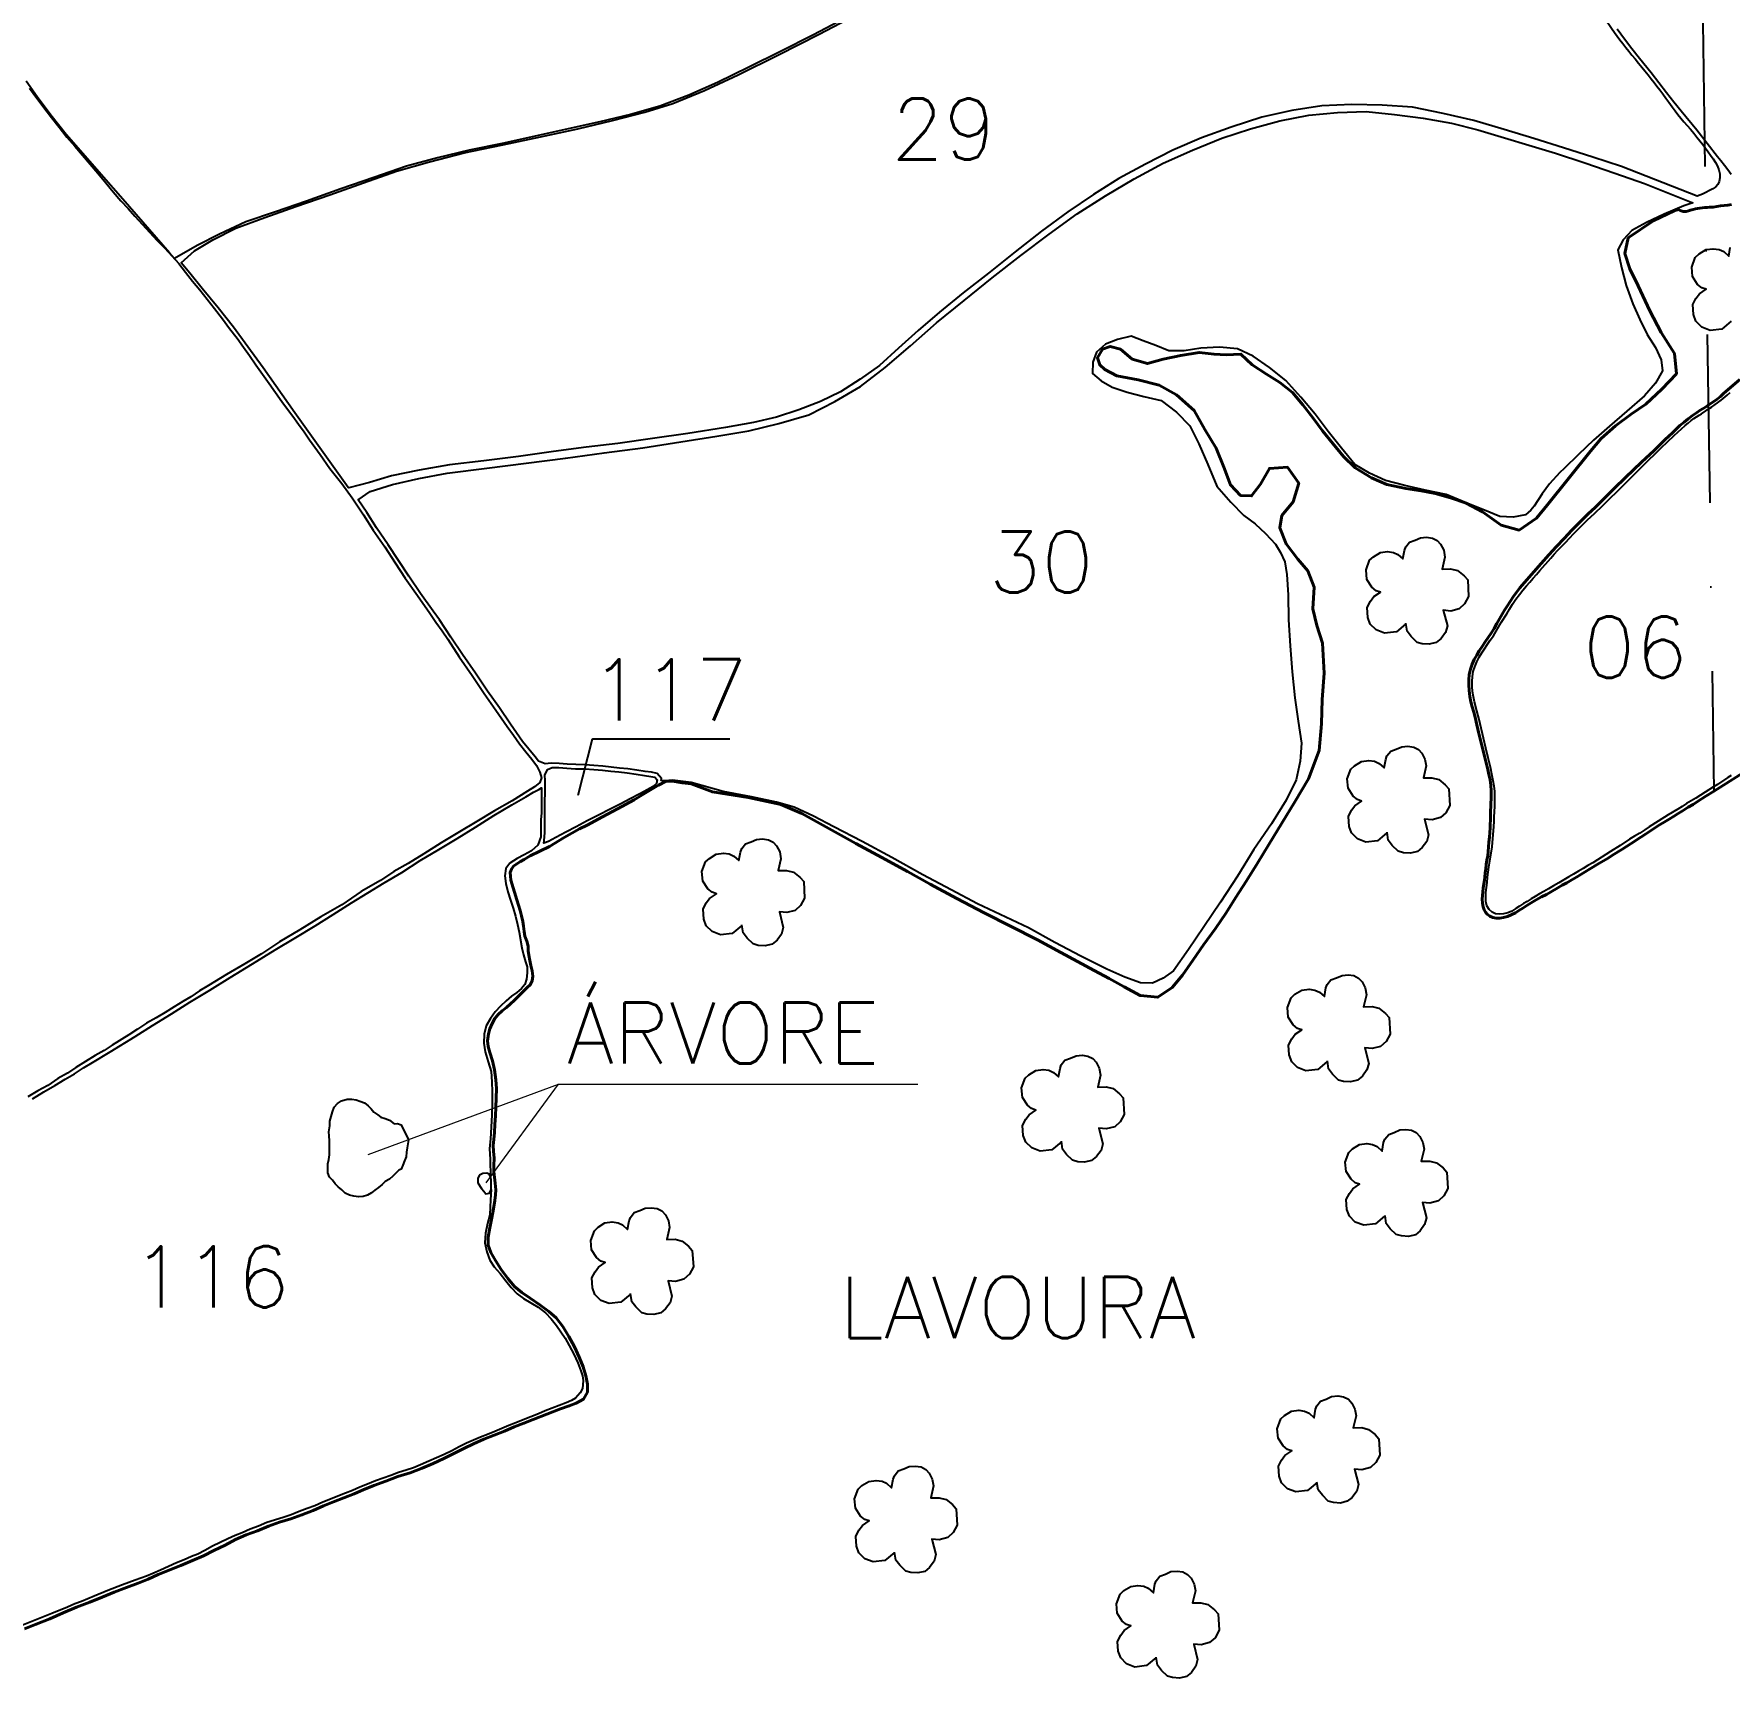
# Model space of a CAD drawing. Extents: x 743869 to 754264, y 7795787 to 7803137.
# Drawn here: x 749281 to 750541, y 7799717 to 7800939 of the extents above; entities that cross this region are included whole.
import ezdxf
from ezdxf.enums import TextEntityAlignment as Align

# ---------------------------------------------------------------- set-up
doc = ezdxf.new("R2010")
doc.units = 0
for name, pattern in [('CONTINUO', [0]), ('DASHDOT', [1, 0.5, -0.25, 0, -0.25]), ('LIN0', [0])]:
    doc.linetypes.add(name, pattern=pattern)
doc.layers.add('0114000593', color=1, linetype='Continuous', lineweight=40)
doc.layers.add('TEXTO_DIVERSOS', color=7, linetype='Continuous', lineweight=5)
for name, color, linetype in [('0114000593006', 5, 'Continuous'), ('0114000593008', 5, 'Continuous'), ('0114000593028', 5, 'Continuous'), ('0114000593029', 5, 'LIN0'), ('0114000593030', 5, 'Continuous'), ('0114000593115', 5, 'Continuous'), ('0114000593116', 5, 'Continuous'), ('0114000593117', 5, 'Continuous'), ('MATO', 3, 'Continuous'), ('REDE - DE - LUZ', 6, 'DASHDOT'), ('RESERVA', 3, 'Continuous'), ('TEXTO_NUN_TAL', 7, 'Continuous')]:
    doc.layers.add(name, color=color, linetype=linetype)
doc.styles.add('Simplex', font='simplex.shx')

msp = doc.modelspace()

# ---------------------------------------------------------------- linework, layer by layer
at = {"layer": '0114000593', "linetype": 'ByBlock'}
for points in [[(749273.6, 7799753.7), (749282.3, 7799757.1), (749292.3, 7799761.2), (749302.4, 7799765.5), (749312.3, 7799769.8), (749322, 7799773.6), (749331.2, 7799777.2), (749340.3, 7799780.9), (749349.4, 7799784.3), (749358, 7799787.5), (749365.4, 7799790.7), (749373, 7799794), (749389.8, 7799800.8), (749398.3, 7799804.4), (749406.5, 7799808), (749414.4, 7799811.8), (749422.6, 7799815.8), (749430.4, 7799820.1), (749438.3, 7799823.5), (749446.7, 7799826.5), (749454.9, 7799829.9), (749463.2, 7799832.9), (749471.4, 7799835.5), (749479.8, 7799838.4), (749488.1, 7799841.6), (749495.8, 7799845), (749503.3, 7799848.1), (749510.9, 7799851), (749518.5, 7799854.1), (749525.2, 7799857.1), (749533.1, 7799860.2), (749542.1, 7799863.5), (749551.1, 7799866.8), (749560.1, 7799869.6), (749569.2, 7799873), (749577.3, 7799876.6), (749585.2, 7799880.2), (749600.1, 7799887.7), (749607.4, 7799891.3), (749615, 7799894.7), (749630.4, 7799900.7), (749637.6, 7799903.7), (749644.7, 7799906.5), (749651.7, 7799909.3), (749672, 7799917.1), (749678.4, 7799919.4), (749683.6, 7799921.3), (749689, 7799924.3), (749691.9, 7799929.6), (749692.1, 7799935.6), (749690.7, 7799941.7), (749688.7, 7799948.5), (749685.8, 7799955.7), (749682.3, 7799963.2), (749678.1, 7799970.9), (749673.7, 7799978.4), (749668.8, 7799984.8), (749663.3, 7799989.6), (749656.7, 7799994.6), (749649.5, 7799999.5), (749643.2, 7800003.6), (749637.8, 7800008.1), (749632.7, 7800014), (749627.8, 7800020.7), (749623.7, 7800027.5), (749620.1, 7800033.5), (749618.3, 7800038.8), (749618.3, 7800044.7), (749619.4, 7800051.7), (749620.8, 7800059.1), (749622.1, 7800065.9), (749623.2, 7800072), (749623.6, 7800076.3), (749623.9, 7800080), (749623.3, 7800085), (749622.5, 7800093.7), (749622.3, 7800098), (749622.6, 7800103.5), (749622.2, 7800108.6), (749622, 7800112.9), (749622.3, 7800117.4), (749622.8, 7800122.7), (749623.2, 7800128.6), (749623.6, 7800134.9), (749624, 7800141.5), (749624.2, 7800148.2), (749624.3, 7800155.4), (749623.9, 7800161.7), (749622.8, 7800169.2), (749621.3, 7800175.9), (749619.5, 7800182), (749618.1, 7800186.5), (749617.6, 7800190.8), (749618.4, 7800195.8), (749619.5, 7800199.6), (749621.1, 7800203.6), (749623.1, 7800207.3), (749625.6, 7800210.4), (749628.7, 7800213.1), (749631.9, 7800215.5), (749634.8, 7800218.1), (749637.6, 7800220.8), (749642, 7800225.1), (749647.2, 7800230.4), (749649.3, 7800232.4), (749651, 7800235.3), (749651.5, 7800238.9), (749650.9, 7800242.8), (749649.9, 7800246.7), (749649.1, 7800250.5), (749648.4, 7800254.5), (749648, 7800257.5), (749647.8, 7800261.1), (749646.8, 7800264.8), (749645.5, 7800268.4), (749644.9, 7800271.9), (749644.5, 7800275.9), (749643.9, 7800279.5), (749643, 7800283.6), (749641.9, 7800287.7), (749639.4, 7800295.5), (749635.1, 7800310.1), (749634.7, 7800313.1), (749634.5, 7800315.8), (749635.4, 7800318.4), (749637, 7800320.5), (749639.4, 7800322.4), (749642.1, 7800323.9), (749644.9, 7800325.5), (749649.5, 7800328.1), (749663.8, 7800335.2), (749674.6, 7800341.9), (749680.3, 7800345), (749686.1, 7800348.2), (749691.8, 7800351.1), (749703.2, 7800357.2), (749714.2, 7800363.1), (749726.7, 7800369.9), (749732.4, 7800373.3), (749738.5, 7800377), (749744.7, 7800380.7), (749750, 7800383.4), (749755.1, 7800383.7), (749762.4, 7800382.4), (749769.1, 7800381.7), (749784.8, 7800375.7), (749811.5, 7800371.6), (749835.7, 7800366.3), (749851.4, 7800359.6), (749871.4, 7800348.6), (749891.5, 7800337.4), (749910.8, 7800327), (749929.8, 7800316.6), (749946.8, 7800307.2), (749966.6, 7800296.5), (749986.9, 7800285.8), (750026.5, 7800265.9), (750043.7, 7800256.4), (750056.2, 7800249.8), (750068.6, 7800242.9), (750079.8, 7800237), (750091, 7800230.9), (750102.9, 7800224.4), (750115.9, 7800223.1), (750126.6, 7800230.3), (750134.2, 7800239.6), (750142.1, 7800251), (750149.8, 7800262.1), (750158.7, 7800274.2), (750166.7, 7800285.8), (750173.7, 7800297), (750181.7, 7800309.7), (750190.1, 7800322.8), (750198.5, 7800336.6), (750217.7, 7800368.3), (750227.8, 7800385.4), (750235.7, 7800406.4), (750237.5, 7800426.4), (750238.1, 7800444.5), (750239.5, 7800464), (750238.2, 7800486.2), (750234, 7800499.3), (750231.1, 7800511.7), (750232, 7800528), (750227.5, 7800540), (750219.9, 7800548.7), (750211.2, 7800560.1), (750206.5, 7800571.9), (750208.1, 7800581.1), (750216.4, 7800591.4), (750220.7, 7800605.3), (750212.2, 7800617.1), (750198.9, 7800616.2), (750192.3, 7800604.4), (750185.6, 7800595.8), (750177.4, 7800596.1), (750169.8, 7800603.9), (750164.9, 7800617), (750159.3, 7800631.3), (750150.9, 7800645.1), (750142.9, 7800659.3), (750129.7, 7800670.8), (750116.8, 7800678), (750101.4, 7800682.1), (750085.5, 7800684.9), (750076.4, 7800689.8), (750072.7, 7800693.1), (750071, 7800698.3), (750074.7, 7800704.9), (750080.5, 7800706.9), (750088.1, 7800704.8), (750096.9, 7800697.4), (750108.2, 7800694.1), (750119.9, 7800697.3), (750133, 7800700.2), (750146.7, 7800702.4), (750157.7, 7800701), (750166.7, 7800700.6), (750177.7, 7800701.2), (750185.9, 7800693.1), (750196.7, 7800686.2), (750206.6, 7800680), (750215.9, 7800672.5), (750223.7, 7800663.4), (750231.3, 7800653.5), (750238.3, 7800644.2), (750245.9, 7800634.7), (750253.9, 7800625), (750262.6, 7800616.5), (750274.7, 7800609.2), (750286.1, 7800604.3), (750300.2, 7800601.3), (750311.7, 7800599.6), (750322, 7800597.6), (750333.4, 7800594.4), (750345.1, 7800590.4), (750357.2, 7800583.9), (750371, 7800574.1), (750384.4, 7800570.4), (750397.4, 7800579.2), (750405.3, 7800588.9), (750437.5, 7800629.1), (750445.5, 7800638.5), (750456, 7800647.9), (750467.6, 7800656.4), (750478.7, 7800664), (750490.6, 7800675.1), (750501.4, 7800686.5), (750499.8, 7800701.5), (750490, 7800717.3), (750481.5, 7800733.4), (750473, 7800751.9), (750466.8, 7800764.6), (750463.1, 7800775.9), (750465.6, 7800787.5), (750484.5, 7800800.4), (750499.7, 7800807.6), (750503, 7800808.7), (750504.1, 7800807.9), (750506.4, 7800807.2), (750508.5, 7800807.2), (750510.3, 7800807.7), (750511.8, 7800808.2), (750513.8, 7800808.7), (750515.6, 7800809.1), (750517, 7800809.4), (750518.8, 7800809.7), (750522.4, 7800810), (750524.1, 7800810.1), (750526, 7800810.3), (750528.6, 7800810.4), (750531.4, 7800810.8), (750534.2, 7800811.3), (750539.6, 7800811.9), (750542.2, 7800812.3)], [(750548.5, 7800682.2), (750536.4, 7800671.9), (750534, 7800669.7), (750531.6, 7800667.7), (750529.2, 7800665.9), (750524.9, 7800663.2), (750523, 7800661.8), (750521.3, 7800660.7), (750519.1, 7800659.4), (750516.2, 7800657.5), (750513.2, 7800655.4), (750510, 7800653.1), (750507, 7800650.6), (750504, 7800648), (750498.5, 7800642.6), (750495.7, 7800640.1), (750493.1, 7800637.7), (750490.3, 7800635), (750484.5, 7800629.3), (750481.6, 7800626.6), (750478.5, 7800623.9), (750475.4, 7800620.8), (750469.4, 7800615.2), (750463.5, 7800609.5), (750460.7, 7800606.8), (750457.9, 7800604), (750452.3, 7800598.5), (750446.9, 7800593), (750441.1, 7800587.5), (750435.6, 7800582.1), (750429.7, 7800576.5), (750423.6, 7800570.3), (750417.9, 7800564.2), (750412.2, 7800558.1), (750406.6, 7800551.9), (750400.8, 7800545.4), (750395.4, 7800539.4), (750390.1, 7800533.4), (750384.9, 7800527.4), (750380.1, 7800520.7), (750375.5, 7800513.9), (750373.6, 7800510.8), (750371.8, 7800507.9), (750367.9, 7800500.9), (750365.8, 7800497.3), (750363.7, 7800493.8), (750361.4, 7800490.5), (750359.1, 7800487.2), (750356.9, 7800483.9), (750354.8, 7800480.6), (750352.9, 7800477.4), (750351.1, 7800474.1), (750349.5, 7800470.6), (750348.2, 7800466.9), (750347.4, 7800463), (750347, 7800459.1), (750347, 7800455.2), (750347.3, 7800451), (750347.8, 7800446.7), (750348.5, 7800442.8), (750349.6, 7800438.9), (750350.7, 7800435.1), (750351.7, 7800431.4), (750352.6, 7800427.7), (750354.3, 7800420.2), (750355.2, 7800416.3), (750356.3, 7800412.3), (750357.3, 7800408.2), (750360.1, 7800396.3), (750361.1, 7800392.5), (750362, 7800388.7), (750362.8, 7800384.8), (750363.4, 7800380.6), (750363.7, 7800376.7), (750363.7, 7800372.7), (750363.3, 7800365.2), (750363.2, 7800361.3), (750363.1, 7800357.4), (750362.9, 7800349.1), (750362.6, 7800345.5), (750362.4, 7800342), (750362, 7800338.5), (750361.8, 7800334.8), (750361.5, 7800331.4), (750361.1, 7800328.1), (750360.5, 7800324.9), (750360, 7800321.8), (750359.6, 7800318.6), (750359.2, 7800315.5), (750359, 7800312.7), (750358.7, 7800310.1), (750358.3, 7800307.3), (750357.8, 7800304.2), (750357.4, 7800301.5), (750357.1, 7800298.8), (750356.9, 7800295.9), (750357.1, 7800293), (750357.7, 7800290.2), (750358.5, 7800288), (750359.5, 7800286.4), (750360.8, 7800284.9), (750362.6, 7800283.4), (750365, 7800282.3), (750367.5, 7800281.8), (750370.1, 7800281.9), (750372.9, 7800282.3), (750375.7, 7800283.1), (750381.7, 7800285.9), (750384.3, 7800287.5), (750387.1, 7800289.3), (750390.2, 7800291.3), (750393.3, 7800293.4), (750397.1, 7800295.6), (750401.1, 7800297.8), (750404.7, 7800299.5), (750407.7, 7800301.1), (750413.2, 7800304.5), (750416.5, 7800306.4), (750420, 7800308.2), (750423.5, 7800310.3), (750427, 7800312.4), (750430.4, 7800314.4), (750433.6, 7800316.3), (750436.7, 7800318.2), (750443.6, 7800322.5), (750447.1, 7800324.6), (750450.5, 7800326.6), (750453.9, 7800328.6), (750460.7, 7800333), (750467.6, 7800337.5), (750475, 7800342.2), (750478.4, 7800344.4), (750481.4, 7800346.4), (750486.6, 7800349.9), (750488.8, 7800351.2), (750491, 7800352.5), (750493.4, 7800354), (750496, 7800355.6), (750499.2, 7800357.5), (750502.7, 7800359.7), (750506.4, 7800362), (750510.1, 7800364.3), (750513.7, 7800366.4), (750517.1, 7800368.5), (750523.2, 7800372.5), (750528.9, 7800376.1), (750558, 7800394.4)]]:
    msp.add_lwpolyline(points, dxfattribs=at)
at = {"layer": '0114000593006', "linetype": 'ByBlock'}
msp.add_lwpolyline([(750542, 7800387.9), (750539.6, 7800386.4), (750531.8, 7800381.3), (750528.9, 7800379.5), (750522.7, 7800375.5), (750515.9, 7800371.2), (750512.4, 7800369), (750508.9, 7800367), (750505.7, 7800364.9), (750502.5, 7800362.8), (750495.3, 7800358.6), (750487.7, 7800354), (750481.2, 7800349.9), (750477.8, 7800347.5), (750474.1, 7800345), (750470.3, 7800342.8), (750466.6, 7800340.5), (750459.5, 7800336), (750452.4, 7800331.5), (750439.1, 7800323.1), (750435.5, 7800321), (750432, 7800318.9), (750428.5, 7800316.8), (750424.9, 7800314.6), (750421.5, 7800312.5), (750414, 7800308.2), (750410.1, 7800305.9), (750406.3, 7800303.7), (750402.7, 7800301.7), (750399.5, 7800299.9), (750396.4, 7800298), (750393.5, 7800296.2), (750390.5, 7800294.4), (750387.6, 7800292.7), (750384.8, 7800290.9), (750381.9, 7800289), (750378.9, 7800287.2), (750376, 7800285.9), (750372.9, 7800285.1), (750369.9, 7800284.9), (750367, 7800285.2), (750364.4, 7800286.3), (750362.1, 7800288.3), (750360.4, 7800291.1), (750359.7, 7800294.2), (750359.6, 7800297.4), (750359.8, 7800300.9), (750360.1, 7800304.7), (750360.6, 7800308.5), (750361, 7800312.4), (750362, 7800319.9), (750363.2, 7800327.3), (750364.3, 7800334.9), (750365.7, 7800350.1), (750365.9, 7800353.7), (750366, 7800357.2), (750366.3, 7800364.9), (750366.4, 7800372.7), (750366.4, 7800376.4), (750366, 7800380.1), (750365.2, 7800383.9), (750364.4, 7800387.6), (750363.1, 7800394.1), (750361.5, 7800401), (750359.8, 7800408.2), (750358, 7800415.7), (750354.7, 7800429.6), (750353, 7800436), (750351.2, 7800442.6), (750350.5, 7800446.3), (750349.9, 7800450.3), (750349.6, 7800454), (750349.5, 7800457.7), (750349.8, 7800461.5), (750350.4, 7800465.2), (750351.5, 7800468.8), (750352.9, 7800472.4), (750354.7, 7800475.9), (750356.6, 7800479.2), (750363, 7800488.4), (750365.3, 7800491.8), (750371.1, 7800501.6), (750375.2, 7800508.1), (750377.3, 7800511.6), (750379.6, 7800515.3), (750382.1, 7800519), (750384.7, 7800522.5), (750387.3, 7800525.8), (750389.9, 7800528.8), (750392.4, 7800531.6), (750394.9, 7800534.5), (750397.4, 7800537.4), (750399.9, 7800540.3), (750407.9, 7800549.5), (750410.5, 7800552.4), (750413.2, 7800555.3), (750416, 7800558.2), (750418.9, 7800561.2), (750421.9, 7800564.4), (750425.1, 7800567.7), (750428.3, 7800571), (750431.7, 7800574.4), (750434.9, 7800577.6), (750440.6, 7800582.9), (750446.5, 7800588.4), (750449.7, 7800591.6), (750452.9, 7800594.9), (750456.2, 7800598.1), (750459.5, 7800601.3), (750466, 7800607.8), (750469.1, 7800610.8), (750474.8, 7800616.6), (750480.5, 7800622.2), (750485.6, 7800627), (750490.1, 7800631.4), (750494.8, 7800636), (750499.7, 7800640.6), (750507.9, 7800648.2), (750510, 7800649.9), (750512.2, 7800651.7), (750514.2, 7800653.2), (750516.3, 7800654.6), (750518.2, 7800655.7), (750519.9, 7800656.8), (750523.3, 7800659.1), (750525, 7800660.2), (750527.3, 7800661.8), (750530.2, 7800663.7), (750534.7, 7800667), (750536.2, 7800668.2), (750537.6, 7800669.5), (750539, 7800670.7), (750541.4, 7800672.7)], dxfattribs=at)
at = {"layer": '0114000593008', "linetype": 'ByBlock'}
msp.add_lwpolyline([(750542.1, 7800834.7), (750539.6, 7800838), (750537, 7800841.3), (750534.4, 7800844.7), (750531.9, 7800847.8), (750516.4, 7800867.5), (750504.8, 7800881.7), (750499.5, 7800888.4), (750494, 7800895.3), (750488.2, 7800902.7), (750482.5, 7800910.1), (750474, 7800920.9), (750468.2, 7800928.1), (750462.7, 7800935.3), (750457.2, 7800942.6)], dxfattribs=at)
at = {"layer": '0114000593028', "flags": 128}
msp.add_lwpolyline([(749887.8, 7800953), (749860.1, 7800938.5), (749835.4, 7800926), (749811.8, 7800914.3), (749788.7, 7800903), (749767.3, 7800893.7), (749745.7, 7800885.4), (749723.9, 7800879.3), (749701.1, 7800873.7), (749677.7, 7800868.5), (749653.1, 7800863.1), (749628.6, 7800857.8), (749604.1, 7800852.8), (749580.5, 7800847), (749557.4, 7800840.8), (749533.2, 7800832.5), (749508.6, 7800824), (749483.2, 7800814.9), (749460.1, 7800806.9), (749438.1, 7800799.5), (749418.6, 7800790.2), (749401.9, 7800781.8), (749385, 7800772.1), (749381.3, 7800776.4), (749346.6, 7800816.2), (749330.5, 7800834.7), (749316.9, 7800850.2), (749304.6, 7800864.3), (749293.2, 7800878.8), (749283, 7800892.4), (749274.9, 7800903.9)], dxfattribs=at)
at = {"layer": '0114000593029', "linetype": 'CONTINUO', "flags": 128}
msp.add_lwpolyline([(750528.4, 7800824.1), (750520.7, 7800820), (750516.7, 7800818.6), (750460.5, 7800840.5), (750439.3, 7800847.6), (750417.4, 7800854.4), (750395.4, 7800861.3), (750373.2, 7800868.1), (750350.7, 7800874.8), (750328.1, 7800880.1), (750305.3, 7800884.8), (750282.7, 7800886.2), (750260.2, 7800886.7), (750237.9, 7800885.6), (750215.5, 7800882.1), (750193.1, 7800877.3), (750170.5, 7800869.9), (750148.3, 7800861.9), (750127, 7800852.7), (750106.7, 7800842.4), (750086.8, 7800831.6), (750068.1, 7800819.7), (750049.1, 7800806.9), (750029.5, 7800792.4), (750009.8, 7800777.1), (749990, 7800761.3), (749971.3, 7800746.6), (749953.7, 7800732.3), (749937.9, 7800718.7), (749923.2, 7800705.6), (749909.1, 7800692.7), (749894.6, 7800682.4), (749880, 7800673.2), (749865.2, 7800665.8), (749849.1, 7800659.7), (749832.5, 7800654.2), (749815.3, 7800650.4), (749794.6, 7800646.5), (749766.7, 7800642.2), (749740.3, 7800638.3), (749714.6, 7800634.8), (749691.1, 7800631.9), (749666.7, 7800628.8), (749640.6, 7800625.1), (749614.9, 7800621.9), (749589.5, 7800618.8), (749566.9, 7800614.9), (749546.4, 7800610.6), (749530.1, 7800605.6), (749514.5, 7800601.7), (749514.2, 7800602), (749499.2, 7800622.9), (749486.8, 7800640.1), (749474.6, 7800657.5), (749450.9, 7800691), (749439.6, 7800706.5), (749428.8, 7800721.1), (749417.4, 7800735.5), (749405.7, 7800749.9), (749396.5, 7800761.4), (749390, 7800768.9), (749399.8, 7800777.9), (749413.6, 7800786), (749430.7, 7800794.8), (749452.3, 7800802.7), (749475.2, 7800810.9), (749500.5, 7800819.6), (749525.4, 7800828.4), (749550.1, 7800837.2), (749574.5, 7800844.1), (749600.4, 7800850.7), (749629, 7800856.8), (749657.1, 7800862.7), (749684.8, 7800868.7), (749710.6, 7800874.8), (749734.7, 7800881), (749755.4, 7800887.3), (749778.9, 7800897.1), (749803.9, 7800908.8), (749833.9, 7800923.7), (749864.2, 7800939), (749895.3, 7800955.3), (749957.5, 7800987.7), (749986.4, 7801003.5), (750014.3, 7801019), (750040.1, 7801033.7), (750064.1, 7801046.2), (750087.1, 7801057.6), (750107.7, 7801065.2), (750128.2, 7801071.8), (750148.7, 7801076.5), (750169.2, 7801079.3), (750189.6, 7801081.1), (750209.5, 7801080.7), (750229.4, 7801080), (750249.3, 7801078.7), (750269.3, 7801076.6), (750289.3, 7801074.2), (750309.1, 7801071.6), (750327.1, 7801068.7), (750340.6, 7801064.9), (750342.5, 7801063.1), (750344.5, 7801062.3), (750347.7, 7801062.6), (750349.7, 7801063.3), (750352.2, 7801064.2), (750354.7, 7801064.6), (750357.4, 7801064.6), (750360.4, 7801064.2), (750363.3, 7801063.5), (750366, 7801062.4), (750368.7, 7801060.8), (750370.8, 7801058.8), (750372.6, 7801056.7), (750376.5, 7801051.5), (750378.7, 7801048.7), (750380.8, 7801045.7), (750383, 7801042.9), (750385.2, 7801040), (750387.5, 7801037), (750389.9, 7801033.9), (750392.4, 7801030.7), (750394.9, 7801027.2), (750397.7, 7801023.6), (750400.3, 7801019.9), (750402.9, 7801016.4), (750405.4, 7801013.1), (750407.6, 7801010.1), (750409.7, 7801007.3), (750411.8, 7801004.4), (750413.9, 7801001.6), (750415.9, 7800998.7), (750417.8, 7800995.4), (750419.9, 7800992), (750422.1, 7800988.5), (750424.3, 7800985.1), (750426.6, 7800981.7), (750429, 7800978.2), (750431.6, 7800974.4), (750434.2, 7800970.6), (750437, 7800966.6), (750439.6, 7800962.8), (750442.1, 7800959.2), (750444.6, 7800955.5), (750447, 7800952.2), (750449, 7800949.3), (750451, 7800946.3), (750453.1, 7800943.3), (750455.3, 7800940.3), (750457.4, 7800937.5), (750459.4, 7800934.8), (750461.5, 7800932), (750463.7, 7800929.1), (750466, 7800926.2), (750468.3, 7800923.3), (750470.7, 7800920.5), (750473.1, 7800917.5), (750475.7, 7800914.4), (750477.9, 7800911.6), (750480.3, 7800908.6), (750482.5, 7800905.7), (750484.7, 7800903), (750486.9, 7800900.3), (750489, 7800897.5), (750491.2, 7800894.7), (750493.4, 7800891.5), (750495.6, 7800888.3), (750498.1, 7800885), (750500.3, 7800881.9), (750502.5, 7800879.2), (750504.6, 7800876.6), (750506.9, 7800873.9), (750509.3, 7800871.1), (750511.8, 7800868.3), (750514.2, 7800865.4), (750516.6, 7800862.5), (750518.8, 7800859.6), (750521, 7800856.9), (750523, 7800854.1), (750525, 7800851.6), (750526.8, 7800848.9), (750528.6, 7800846.3), (750530.3, 7800843.6), (750531.8, 7800840.8), (750532.9, 7800838), (750533.6, 7800835.1), (750533.7, 7800832.2), (750533.2, 7800829.5), (750532.1, 7800827.3), (750530.6, 7800825.4)], close=True, dxfattribs=at)
at = {"layer": '0114000593030', "flags": 128}
msp.add_lwpolyline([(749530.4, 7800599), (749547, 7800604.3), (749566.6, 7800608.7), (749587.6, 7800612.7), (749617.1, 7800616.3), (749646.5, 7800620), (749675.7, 7800623.9), (749704.5, 7800627.7), (749733.2, 7800631.4), (749761.5, 7800635.9), (749788.2, 7800640.2), (749811.8, 7800644.1), (749834.3, 7800649.6), (749856.4, 7800656), (749875.9, 7800665.8), (749894.9, 7800677), (749913.2, 7800691.1), (749932.1, 7800707.2), (749951.4, 7800724.3), (749972, 7800741.1), (749992.9, 7800757.8), (750014.1, 7800774.5), (750035.1, 7800790.2), (750056, 7800805.4), (750077.1, 7800818.7), (750098.4, 7800831.5), (750119.9, 7800843), (750141.6, 7800852.8), (750163.4, 7800861.7), (750184.9, 7800868.6), (750206.5, 7800874.5), (750228.2, 7800878.7), (750249.5, 7800880.6), (750270.7, 7800881.4), (750291.8, 7800879.3), (750313, 7800876.6), (750334.1, 7800872.9), (750353.7, 7800867.9), (750411.4, 7800850.5), (750433.4, 7800843.2), (750455.5, 7800835.6), (750477.6, 7800828), (750513.5, 7800813.7), (750506.8, 7800811.3), (750492.3, 7800805.1), (750479.1, 7800798.9), (750468.2, 7800793.1), (750461.8, 7800786.1), (750457.7, 7800778.7), (750460.6, 7800765.4), (750464.1, 7800752.1), (750469, 7800738.6), (750474.2, 7800726.8), (750479.5, 7800715.8), (750485.7, 7800706), (750490.1, 7800696.8), (750491, 7800688.6), (750485.8, 7800679.5), (750477.6, 7800670.1), (750464.5, 7800658.7), (750451.7, 7800647.6), (750439.6, 7800637.2), (750428.5, 7800626.6), (750417.9, 7800616), (750414.6, 7800613.1), (750406.9, 7800604.8), (750401.6, 7800597.2), (750395.7, 7800588), (750393.2, 7800585.2), (750389.3, 7800581.8), (750380.1, 7800580), (750370.1, 7800580.4), (750358.6, 7800585.1), (750345, 7800590.7), (750330.3, 7800596.8), (750314.7, 7800600), (750299.5, 7800603.4), (750285.2, 7800607.2), (750273.2, 7800612.7), (750262.4, 7800619), (750252.4, 7800631.2), (750242.6, 7800643.6), (750232.9, 7800656.5), (750222.2, 7800669.1), (750211.1, 7800681.5), (750198.9, 7800691.3), (750186.8, 7800699.6), (750175, 7800705.1), (750161.8, 7800706.4), (750147.8, 7800705.5), (750135.6, 7800703.5), (750124.2, 7800703.5), (750114.4, 7800707.5), (750105.1, 7800711.1), (750096.1, 7800714.5), (750086, 7800712.1), (750077, 7800708.5), (750070.2, 7800702.5), (750067.7, 7800695.1), (750067.4, 7800686.8), (750073.9, 7800681.4), (750082, 7800676.6), (750093, 7800672.9), (750105.4, 7800669.6), (750118.4, 7800666.6), (750129.9, 7800658), (750139.8, 7800647.8), (750146.4, 7800634.5), (750153, 7800619.2), (750159.7, 7800603.1), (750170.2, 7800591.2), (750179.9, 7800581.2), (750188.2, 7800575), (750195.9, 7800567.7), (750203.4, 7800559.8), (750207.1, 7800553.8), (750210.2, 7800546.7), (750211.9, 7800537.4), (750212.7, 7800522.1), (750213.1, 7800503.7), (750214.3, 7800484.2), (750215.7, 7800464.9), (750217.7, 7800445.7), (750220.1, 7800428.4), (750222.7, 7800411.9), (750221.7, 7800398.6), (750218.7, 7800384.7), (750211.3, 7800369.7), (750200.3, 7800352), (750187.3, 7800333), (750175, 7800313.2), (750162.6, 7800293.9), (750150.1, 7800275.5), (750138.6, 7800258.7), (750127.5, 7800242.7), (750119.9, 7800237.2), (750111.9, 7800233.6), (750103.1, 7800233.8), (750091.3, 7800238), (750078, 7800244.1), (750058.7, 7800253.7), (750039.3, 7800263.7), (750019.8, 7800274.8), (749982, 7800292.5), (749962.2, 7800302.9), (749941.3, 7800314.2), (749918.1, 7800327.1), (749896.2, 7800338.8), (749875, 7800349.9), (749860, 7800357.8), (749845.6, 7800364.4), (749832.5, 7800368.2), (749814, 7800372.1), (749792.9, 7800376), (749769.1, 7800382.7), (749755.1, 7800384.4), (749749.8, 7800384), (749746.7, 7800384.3), (749746.9, 7800385.7), (749743.8, 7800389.5), (749739.7, 7800390.3), (749734.8, 7800391), (749728.6, 7800391.9), (749721.9, 7800392.8), (749715.7, 7800393.5), (749709.6, 7800394.2), (749703.3, 7800394.8), (749696.8, 7800395.4), (749690.3, 7800395.8), (749683.3, 7800396), (749676.9, 7800396.4), (749670.9, 7800396.8), (749665, 7800397), (749660.5, 7800396.6), (749655.5, 7800398.5), (749653.1, 7800401.8), (749648.5, 7800407.4), (749643.8, 7800413.2), (749639.3, 7800419.6), (749634.7, 7800426.1), (749626.5, 7800438.2), (749617.7, 7800450.5), (749608.7, 7800463.9), (749599.2, 7800477.9), (749590.5, 7800490.8), (749586.3, 7800497.2), (749581.9, 7800503.6), (749577.2, 7800510.2), (749568, 7800523.3), (749559.1, 7800536.1), (749543.8, 7800559.4), (749535.3, 7800571.9), (749527.9, 7800583.5), (749521.5, 7800592.8)], close=True, dxfattribs=at)
at = {"layer": '0114000593115'}
msp.add_lwpolyline([(749277.3, 7800898.8), (749282.7, 7800891.5), (749288, 7800884.5), (749293.7, 7800877.1), (749299.4, 7800869.7), (749305.1, 7800862.4), (749310.9, 7800855.6), (749316.6, 7800848.9), (749328.1, 7800835.6), (749334, 7800828.4), (749339.5, 7800821.7), (749345.2, 7800815.1), (749350.6, 7800809.3), (749355.6, 7800803.7), (749361.1, 7800797.7), (749366.7, 7800791.6), (749372, 7800785.9), (749377.6, 7800780.2), (749383.1, 7800774.1), (749388.2, 7800768.4), (749393.3, 7800762.1), (749398.5, 7800755.4), (749403.9, 7800748.9), (749409.3, 7800742.1), (749414.8, 7800735), (749420.6, 7800727.3), (749426, 7800720.2), (749431.6, 7800712.9), (749436.4, 7800706.4), (749440.8, 7800700.1), (749445.6, 7800693.1), (749450.4, 7800686.2), (749455.3, 7800679.3), (749460, 7800672.6), (749464.9, 7800665.9), (749469.1, 7800660.2), (749472.9, 7800655.1), (749477.1, 7800649.1), (749481.3, 7800643.3), (749485.5, 7800637.4), (749493.3, 7800626.4), (749500.6, 7800616.1), (749509.3, 7800604.9), (749517, 7800594.2), (749525.4, 7800581.8), (749532.8, 7800570.3), (749541.3, 7800557.8), (749549, 7800546), (749556.6, 7800534.5), (749565.6, 7800521.6), (749574.8, 7800508.5), (749579.4, 7800501.9), (749583.9, 7800495.5), (749588.1, 7800489.2), (749596.7, 7800476.2), (749606.3, 7800462.3), (749615.2, 7800448.8), (749624, 7800436.5), (749632.2, 7800424.4), (749636.9, 7800417.9), (749641.4, 7800411.4), (749646.2, 7800405.5), (749650.7, 7800400), (749654.1, 7800395.3), (749656.5, 7800390.5), (749657.7, 7800386.2), (749656.7, 7800382.8), (749652.6, 7800379.6), (749647.3, 7800376.4), (749636, 7800369.2), (749622.8, 7800361.7), (749609.7, 7800353.8), (749596.9, 7800346.1), (749583.3, 7800337.8), (749570.4, 7800329.8), (749558.8, 7800322.6), (749548.1, 7800316.5), (749538.2, 7800310), (749523.7, 7800301.6), (749509.3, 7800291.8), (749493.7, 7800282.8), (749478.3, 7800273.1), (749463, 7800264.2), (749449.8, 7800255.5), (749437.2, 7800247.9), (749423.6, 7800240), (749410.3, 7800231.9), (749403.6, 7800227.9), (749397.3, 7800223.5), (749391.2, 7800220), (749384.8, 7800216), (749378.2, 7800211.8), (749371.4, 7800207.8), (749364.2, 7800203.8), (749357.6, 7800199.3), (749351, 7800195.2), (749338.7, 7800187.4), (749332.7, 7800183.5), (749326.2, 7800179.8), (749311.7, 7800170.8), (749305.4, 7800166.7), (749298.4, 7800162.8), (749290.8, 7800157.5), (749283.5, 7800153.6), (749276.1, 7800149.2)], dxfattribs=at)
at = {"layer": '0114000593116'}
msp.add_lwpolyline([(749279.6, 7800147.6), (749287.9, 7800152.7), (749296.2, 7800157.6), (749303.7, 7800162.3), (749310.6, 7800166.3), (749317.4, 7800170.6), (749324.2, 7800174.7), (749337.2, 7800182.5), (749355.8, 7800193.9), (749368.8, 7800202.1), (749382.9, 7800210.9), (749396.5, 7800219.4), (749411.2, 7800228.4), (749426.5, 7800237.7), (749443, 7800247.9), (749459.9, 7800258.3), (749475.2, 7800267.4), (749489.5, 7800276.3), (749502.9, 7800284.5), (749516.7, 7800293.2), (749528.8, 7800300.7), (749541, 7800308.1), (749554, 7800315.9), (749567.6, 7800324.7), (749581.5, 7800333), (749595.1, 7800341.2), (749608.8, 7800349.6), (749622.5, 7800358.1), (749635.7, 7800366.1), (749646.1, 7800372.1), (749651.8, 7800375.6), (749655.8, 7800377.6), (749657.9, 7800378.8), (749657.8, 7800372), (749657.7, 7800366.1), (749657.7, 7800360.3), (749657.4, 7800354.9), (749657.3, 7800348.8), (749657.2, 7800342.4), (749655, 7800336.2), (749650.4, 7800331.9), (749645, 7800329), (749639.7, 7800326.2), (749634.4, 7800322.8), (749631.3, 7800318.7), (749630.5, 7800313.3), (749631.4, 7800307.6), (749632.9, 7800301.4), (749634.9, 7800295.3), (749636.8, 7800289.3), (749638.6, 7800283.3), (749640, 7800277.1), (749641.3, 7800271.4), (749643.2, 7800259.8), (749644.4, 7800254.6), (749646, 7800249.5), (749647.1, 7800245.6), (749647.2, 7800241.3), (749646.7, 7800236.6), (749645.5, 7800232.7), (749642.9, 7800229.6), (749639.5, 7800226.7), (749635.6, 7800223.8), (749631.5, 7800220.4), (749627.3, 7800216.5), (749623.4, 7800212.2), (749619.9, 7800207.3), (749616.8, 7800201.9), (749615.1, 7800195.7), (749614.9, 7800189), (749616, 7800182.5), (749618.2, 7800175.2), (749620.3, 7800168), (749621, 7800160.2), (749621.1, 7800152.8), (749621.2, 7800144.5), (749621, 7800135.7), (749620.4, 7800126.6), (749619.8, 7800117.9), (749619.2, 7800110.7), (749619.6, 7800102.6), (749619.9, 7800089.6), (749618.9, 7800091.7), (749617.1, 7800092.3), (749614.2, 7800092.1), (749611.8, 7800090.9), (749610.4, 7800088.7), (749610.5, 7800085.1), (749613.3, 7800081), (749615, 7800078.9), (749616.5, 7800077.1), (749619.2, 7800077.5), (749620.5, 7800080.3), (749619.8, 7800072.5), (749619.6, 7800067.1), (749619.3, 7800061.4), (749617.8, 7800055), (749616.1, 7800047.7), (749615.7, 7800040.7), (749617.2, 7800033.8), (749619.4, 7800027.7), (749622.6, 7800022.7), (749627, 7800017.7), (749631.3, 7800012.4), (749635.3, 7800007.3), (749639.8, 7800002.7), (749644.4, 7799999.3), (749649.9, 7799995.9), (749655.4, 7799992.7), (749660.7, 7799988.6), (749665.1, 7799984.2), (749669, 7799979.2), (749672.2, 7799974.5), (749675.3, 7799969.7), (749678.5, 7799964.2), (749681.9, 7799957.9), (749684.8, 7799951.4), (749687.1, 7799945.5), (749688.4, 7799941.7), (749688.8, 7799938.3), (749688.6, 7799935), (749688.2, 7799932.2), (749686.6, 7799929.1), (749683, 7799925.2), (749680, 7799923.3), (749676.2, 7799921.6), (749671, 7799919.6), (749665.8, 7799917.6), (749660.6, 7799915.6), (749655.5, 7799913.5), (749649.9, 7799911.3), (749644.1, 7799909), (749638.7, 7799906.8), (749633.6, 7799904.7), (749628.4, 7799902.5), (749623.1, 7799900.3), (749617.6, 7799898.2), (749612.4, 7799896.1), (749607.2, 7799893.9), (749602.1, 7799891.6), (749596.7, 7799889), (749591.2, 7799886.1), (749585.5, 7799883.2), (749579.8, 7799880.7), (749574.1, 7799878.3), (749567.9, 7799875.5), (749562.6, 7799873.4), (749557.3, 7799871.7), (749551.5, 7799869.8), (749545.8, 7799867.7), (749540.2, 7799865.6), (749534.5, 7799863.6), (749528.5, 7799861.3), (749522.8, 7799858.9), (749517.3, 7799856.5), (749512.2, 7799854.4), (749506.4, 7799852.2), (749500.9, 7799850.1), (749495.3, 7799847.7), (749489.4, 7799845.1), (749483.7, 7799843.2), (749477.8, 7799840.8), (749471.8, 7799838.5), (749465.7, 7799836.5), (749453.7, 7799832.6), (749447.6, 7799830.1), (749441.3, 7799827.8), (749435.4, 7799825), (749430.1, 7799823), (749424.6, 7799820.6), (749418.9, 7799817.8), (749413.3, 7799815.1), (749407.6, 7799812), (749402.3, 7799809.1), (749397.6, 7799807.4), (749392.3, 7799805), (749386.5, 7799802.7), (749380.5, 7799800), (749374.6, 7799797.3), (749369, 7799794.8), (749364.3, 7799792.8), (749355.7, 7799789.8), (749346.3, 7799786.3), (749335.6, 7799782.2), (749325.3, 7799778), (749315.8, 7799774.1), (749311, 7799772.2), (749305.6, 7799769.8), (749293.8, 7799765.1), (749281.4, 7799760.1), (749270.3, 7799755.7)], dxfattribs=at)
at = {"layer": '0114000593117', "elevation": 551.6}
msp.add_lwpolyline([(749665.7, 7800393.9), (749670.8, 7800393.8), (749676.7, 7800393.4), (749683.2, 7800393), (749690.1, 7800392.8), (749696.6, 7800392.4), (749703.1, 7800391.8), (749709.3, 7800391.2), (749715.3, 7800390.6), (749721.6, 7800389.8), (749728.1, 7800389), (749734.3, 7800388), (749739.2, 7800387.3), (749742.1, 7800386.7), (749743.8, 7800384.8), (749743.4, 7800382), (749740.7, 7800379.7), (749736.3, 7800377.3), (749731, 7800374.4), (749723.8, 7800370.5), (749716.9, 7800366.8), (749708.8, 7800362.8), (749700.1, 7800358.5), (749691.7, 7800354.2), (749683.7, 7800349.9), (749675.8, 7800345.7), (749668.5, 7800341.8), (749663, 7800338.8), (749659.6, 7800337.7), (749659.8, 7800339.7), (749660.2, 7800345.3), (749660.2, 7800349.9), (749660.2, 7800353.8), (749660.3, 7800358.6), (749660.3, 7800363.7), (749660.4, 7800369.2), (749660.5, 7800374.7), (749660.6, 7800379.9), (749660.5, 7800384.1), (749660.4, 7800388.3), (749662.2, 7800392.3)], close=True, dxfattribs=at)
at = {"layer": 'MATO', "linetype": 'CONTINUO'}
for points in [[(750542.1, 7800725.6, 0), (750535.2, 7800719.8, 0), (750526.5, 7800718.8, 0), (750520.3, 7800721.2, 0), (750515.9, 7800725.6, 0), (750514, 7800730.5, 0), (750513.6, 7800737.9, 0), (750515.9, 7800742.5, 0), (750518.4, 7800745.9, 0), (750523.5, 7800749.4, 0), (750520.3, 7800750.4, 0), (750517.1, 7800753, 0), (750513.4, 7800758.8, 0), (750512.7, 7800765.8, 0), (750515.4, 7800773, 0), (750518.2, 7800775.6, 0), (750523.4, 7800778.8, 0), (750528.7, 7800779.5, 0), (750533.1, 7800778.9, 0), (750536.5, 7800777.3, 0), (750540.2, 7800774, 0), (750541.3, 7800780.3, 0)], [(750300, 7800500.5, 0), (750293.2, 7800494.7, 0), (750284.4, 7800493.7, 0), (750278.2, 7800496.1, 0), (750273.8, 7800500.5, 0), (750272, 7800505.4, 0), (750271.5, 7800512.8, 0), (750273.9, 7800517.4, 0), (750276.4, 7800520.9, 0), (750281.4, 7800524.3, 0), (750278.2, 7800525.3, 0), (750275, 7800527.9, 0), (750271.3, 7800533.7, 0), (750270.7, 7800540.7, 0), (750273.3, 7800547.9, 0), (750276.1, 7800550.5, 0), (750281.3, 7800553.7, 0), (750286.7, 7800554.4, 0), (750291, 7800553.8, 0), (750294.4, 7800552.2, 0), (750298.1, 7800548.9, 0), (750299.2, 7800555.2, 0), (750300.2, 7800557.8, 0), (750303, 7800561.3, 0), (750307.1, 7800562.8, 0), (750311.2, 7800564.6, 0), (750315.7, 7800565.1, 0), (750320, 7800564.4, 0), (750323.5, 7800562.6, 0), (750326.1, 7800559.8, 0), (750328.4, 7800555.3, 0), (750329.3, 7800550.3, 0), (750327.2, 7800541.4, 0), (750333.5, 7800541.5, 0), (750338.6, 7800540.2, 0), (750343.5, 7800536.4, 0), (750346.2, 7800533.3, 0), (750346.9, 7800521, 0), (750343.9, 7800515.5, 0), (750339.9, 7800511.9, 0), (750333.6, 7800510.2, 0), (750328.1, 7800510.7, 0), (750331.1, 7800499.2, 0), (750329.7, 7800494.3, 0), (750326.4, 7800489.7, 0), (750322.8, 7800486.8, 0), (750317.6, 7800485.5, 0), (750312.4, 7800485.8, 0), (750308.6, 7800486.9, 0), (750304.2, 7800491.2, 0), (750301.2, 7800495.2, 0), (750300.2, 7800501.1, 0)], [(750286.1, 7800345.2, 0), (750279.2, 7800339.4, 0), (750270.5, 7800338.4, 0), (750264.2, 7800340.8, 0), (750259.8, 7800345.2, 0), (750258, 7800350.1, 0), (750257.5, 7800357.5, 0), (750259.9, 7800362.1, 0), (750262.4, 7800365.5, 0), (750267.4, 7800368.9, 0), (750264.2, 7800370, 0), (750261.1, 7800372.6, 0), (750257.4, 7800378.4, 0), (750256.7, 7800385.4, 0), (750259.4, 7800392.6, 0), (750262.2, 7800395.2, 0), (750267.3, 7800398.4, 0), (750272.7, 7800399.1, 0), (750277, 7800398.5, 0), (750280.4, 7800396.9, 0), (750284.1, 7800393.6, 0), (750285.3, 7800399.9, 0), (750286.2, 7800402.5, 0), (750289, 7800406, 0), (750293.1, 7800407.5, 0), (750297.2, 7800409.3, 0), (750301.8, 7800409.7, 0), (750306.1, 7800409.1, 0), (750309.6, 7800407.3, 0), (750312.2, 7800404.5, 0), (750314.4, 7800400, 0), (750315.3, 7800395, 0), (750313.3, 7800386.1, 0), (750319.5, 7800386.2, 0), (750324.7, 7800384.9, 0), (750329.5, 7800381.1, 0), (750332.2, 7800378, 0), (750333, 7800365.7, 0), (750330, 7800360.2, 0), (750326, 7800356.6, 0), (750319.7, 7800354.9, 0), (750314.2, 7800355.4, 0), (750317.1, 7800343.9, 0), (750315.8, 7800339, 0), (750312.4, 7800334.4, 0), (750308.8, 7800331.5, 0), (750303.6, 7800330.2, 0), (750298.5, 7800330.5, 0), (750294.6, 7800331.6, 0), (750290.2, 7800335.9, 0), (750287.2, 7800339.8, 0), (750286.3, 7800345.8, 0)], [(749806.5, 7800276.3, 0), (749799.6, 7800270.5, 0), (749790.9, 7800269.5, 0), (749784.7, 7800271.9, 0), (749780.3, 7800276.3, 0), (749778.4, 7800281.2, 0), (749777.9, 7800288.6, 0), (749780.3, 7800293.2, 0), (749782.8, 7800296.6, 0), (749787.9, 7800300, 0), (749784.7, 7800301.1, 0), (749781.5, 7800303.7, 0), (749777.8, 7800309.5, 0), (749777.1, 7800316.5, 0), (749779.8, 7800323.7, 0), (749782.6, 7800326.3, 0), (749787.7, 7800329.5, 0), (749793.1, 7800330.2, 0), (749797.4, 7800329.6, 0), (749800.8, 7800328, 0), (749804.6, 7800324.7, 0), (749805.7, 7800331, 0), (749806.6, 7800333.6, 0), (749809.4, 7800337.1, 0), (749813.6, 7800338.6, 0), (749817.6, 7800340.4, 0), (749822.2, 7800340.8, 0), (749826.5, 7800340.2, 0), (749830, 7800338.4, 0), (749832.6, 7800335.6, 0), (749834.9, 7800331.1, 0), (749835.8, 7800326.1, 0), (749833.7, 7800317.2, 0), (749839.9, 7800317.2, 0), (749845.1, 7800316, 0), (749850, 7800312.2, 0), (749852.7, 7800309.1, 0), (749853.4, 7800296.8, 0), (749850.4, 7800291.3, 0), (749846.4, 7800287.6, 0), (749840.1, 7800286, 0), (749834.6, 7800286.5, 0), (749837.5, 7800275, 0), (749836.2, 7800270.1, 0), (749832.9, 7800265.5, 0), (749829.2, 7800262.6, 0), (749824, 7800261.3, 0), (749818.9, 7800261.6, 0), (749815.1, 7800262.7, 0), (749810.6, 7800267, 0), (749807.6, 7800270.9, 0), (749806.7, 7800276.9, 0)], [(750241.6, 7800175.2, 0), (750234.8, 7800169.4, 0), (750226, 7800168.4, 0), (750219.8, 7800170.9, 0), (750215.4, 7800175.2, 0), (750213.6, 7800180.2, 0), (750213.1, 7800187.5, 0), (750215.5, 7800192.1, 0), (750218, 7800195.6, 0), (750223, 7800199, 0), (750219.8, 7800200, 0), (750216.6, 7800202.6, 0), (750212.9, 7800208.4, 0), (750212.3, 7800215.4, 0), (750214.9, 7800222.7, 0), (750217.8, 7800225.3, 0), (750222.9, 7800228.4, 0), (750228.3, 7800229.1, 0), (750232.6, 7800228.5, 0), (750236, 7800226.9, 0), (750239.7, 7800223.6, 0), (750240.8, 7800230, 0), (750241.8, 7800232.5, 0), (750244.6, 7800236, 0), (750248.7, 7800237.6, 0), (750252.8, 7800239.4, 0), (750257.3, 7800239.8, 0), (750261.6, 7800239.2, 0), (750265.1, 7800237.3, 0), (750267.7, 7800234.5, 0), (750270, 7800230, 0), (750270.9, 7800225, 0), (750268.8, 7800216.1, 0), (750275.1, 7800216.2, 0), (750280.2, 7800214.9, 0), (750285.1, 7800211.1, 0), (750287.8, 7800208, 0), (750288.5, 7800195.7, 0), (750285.5, 7800190.2, 0), (750281.5, 7800186.6, 0), (750275.2, 7800184.9, 0), (750269.7, 7800185.4, 0), (750272.7, 7800173.9, 0), (750271.3, 7800169.1, 0), (750268, 7800164.4, 0), (750264.4, 7800161.5, 0), (750259.2, 7800160.2, 0), (750254, 7800160.5, 0), (750250.2, 7800161.6, 0), (750245.8, 7800166, 0), (750242.8, 7800169.9, 0), (750241.9, 7800175.8, 0)], [(750044, 7800115.5, 0), (750037.1, 7800109.7, 0), (750028.4, 7800108.7, 0), (750022.2, 7800111.1, 0), (750017.7, 7800115.5, 0), (750015.9, 7800120.4, 0), (750015.4, 7800127.8, 0), (750017.8, 7800132.4, 0), (750020.3, 7800135.8, 0), (750025.3, 7800139.3, 0), (750022.1, 7800140.3, 0), (750019, 7800142.9, 0), (750015.3, 7800148.7, 0), (750014.6, 7800155.7, 0), (750017.3, 7800162.9, 0), (750020.1, 7800165.5, 0), (750025.2, 7800168.7, 0), (750030.6, 7800169.4, 0), (750034.9, 7800168.8, 0), (750038.3, 7800167.2, 0), (750042.1, 7800163.9, 0), (750043.2, 7800170.2, 0), (750044.1, 7800172.8, 0), (750046.9, 7800176.3, 0), (750051.1, 7800177.8, 0), (750055.1, 7800179.6, 0), (750059.7, 7800180, 0), (750064, 7800179.4, 0), (750067.5, 7800177.6, 0), (750070.1, 7800174.8, 0), (750072.4, 7800170.3, 0), (750073.2, 7800165.3, 0), (750071.2, 7800156.4, 0), (750077.4, 7800156.5, 0), (750082.6, 7800155.2, 0), (750087.5, 7800151.4, 0), (750090.2, 7800148.3, 0), (750090.9, 7800136, 0), (750087.9, 7800130.5, 0), (750083.9, 7800126.9, 0), (750077.6, 7800125.2, 0), (750072.1, 7800125.7, 0), (750075, 7800114.2, 0), (750073.7, 7800109.3, 0), (750070.4, 7800104.7, 0), (750066.7, 7800101.8, 0), (750061.5, 7800100.5, 0), (750056.4, 7800100.8, 0), (750052.5, 7800101.9, 0), (750048.1, 7800106.2, 0), (750045.1, 7800110.2, 0), (750044.2, 7800116.1, 0)], [(750284.5, 7800060.4, 0), (750277.7, 7800054.6, 0), (750268.9, 7800053.6, 0), (750262.7, 7800056, 0), (750258.3, 7800060.3, 0), (750256.5, 7800065.3, 0), (750256, 7800072.7, 0), (750258.4, 7800077.3, 0), (750260.9, 7800080.7, 0), (750265.9, 7800084.1, 0), (750262.7, 7800085.2, 0), (750259.5, 7800087.8, 0), (750255.8, 7800093.6, 0), (750255.2, 7800100.6, 0), (750257.8, 7800107.8, 0), (750260.7, 7800110.4, 0), (750265.8, 7800113.6, 0), (750271.2, 7800114.3, 0), (750275.5, 7800113.7, 0), (750278.9, 7800112.1, 0), (750282.6, 7800108.8, 0), (750283.7, 7800115.1, 0), (750284.7, 7800117.7, 0), (750287.5, 7800121.2, 0), (750291.6, 7800122.7, 0), (750295.7, 7800124.5, 0), (750300.2, 7800124.9, 0), (750304.5, 7800124.3, 0), (750308, 7800122.5, 0), (750310.6, 7800119.7, 0), (750312.9, 7800115.2, 0), (750313.8, 7800110.2, 0), (750311.7, 7800101.3, 0), (750318, 7800101.3, 0), (750323.1, 7800100.1, 0), (750328, 7800096.2, 0), (750330.7, 7800093.2, 0), (750331.4, 7800080.9, 0), (750328.4, 7800075.4, 0), (750324.4, 7800071.7, 0), (750318.1, 7800070.1, 0), (750312.6, 7800070.6, 0), (750315.6, 7800059.1, 0), (750314.2, 7800054.2, 0), (750310.9, 7800049.6, 0), (750307.3, 7800046.6, 0), (750302.1, 7800045.4, 0), (750296.9, 7800045.7, 0), (750293.1, 7800046.8, 0), (750288.7, 7800051.1, 0), (750285.7, 7800055, 0), (750284.8, 7800061, 0)], [(749723.8, 7800002.2, 0), (749716.9, 7799996.4, 0), (749708.2, 7799995.4, 0), (749701.9, 7799997.8, 0), (749697.5, 7800002.2, 0), (749695.7, 7800007.1, 0), (749695.2, 7800014.5, 0), (749697.6, 7800019.1, 0), (749700.1, 7800022.5, 0), (749705.1, 7800025.9, 0), (749701.9, 7800027, 0), (749698.8, 7800029.6, 0), (749695.1, 7800035.4, 0), (749694.4, 7800042.4, 0), (749697.1, 7800049.6, 0), (749699.9, 7800052.2, 0), (749705, 7800055.4, 0), (749710.4, 7800056.1, 0), (749714.7, 7800055.5, 0), (749718.1, 7800053.9, 0), (749721.8, 7800050.6, 0), (749723, 7800056.9, 0), (749723.9, 7800059.5, 0), (749726.7, 7800063, 0), (749730.8, 7800064.5, 0), (749734.9, 7800066.3, 0), (749739.4, 7800066.7, 0), (749743.8, 7800066.1, 0), (749747.3, 7800064.3, 0), (749749.9, 7800061.5, 0), (749752.1, 7800057, 0), (749753, 7800052, 0), (749751, 7800043.1, 0), (749757.2, 7800043.2, 0), (749762.4, 7800041.9, 0), (749767.2, 7800038.1, 0), (749769.9, 7800035, 0), (749770.7, 7800022.7, 0), (749767.7, 7800017.2, 0), (749763.7, 7800013.6, 0), (749757.4, 7800011.9, 0), (749751.9, 7800012.4, 0), (749754.8, 7800000.9, 0), (749753.4, 7799996, 0), (749750.1, 7799991.4, 0), (749746.5, 7799988.5, 0), (749741.3, 7799987.2, 0), (749736.2, 7799987.5, 0), (749732.3, 7799988.6, 0), (749727.9, 7799992.9, 0), (749724.9, 7799996.8, 0), (749724, 7800002.8, 0)], [(750234, 7799862.2, 0), (750227.1, 7799856.4, 0), (750218.4, 7799855.4, 0), (750212.2, 7799857.8, 0), (750207.8, 7799862.2, 0), (750206, 7799867.2, 0), (750205.5, 7799874.5, 0), (750207.8, 7799879.1, 0), (750210.4, 7799882.6, 0), (750215.4, 7799886, 0), (750212.2, 7799887, 0), (750209, 7799889.6, 0), (750205.3, 7799895.4, 0), (750204.6, 7799902.4, 0), (750207.3, 7799909.7, 0), (750210.1, 7799912.3, 0), (750215.3, 7799915.4, 0), (750220.6, 7799916.1, 0), (750225, 7799915.5, 0), (750228.4, 7799913.9, 0), (750232.1, 7799910.6, 0), (750233.2, 7799917, 0), (750234.2, 7799919.5, 0), (750236.9, 7799923, 0), (750241.1, 7799924.5, 0), (750245.1, 7799926.3, 0), (750249.7, 7799926.8, 0), (750254, 7799926.1, 0), (750257.5, 7799924.3, 0), (750260.1, 7799921.5, 0), (750262.4, 7799917, 0), (750263.3, 7799912, 0), (750261.2, 7799903.1, 0), (750267.5, 7799903.2, 0), (750272.6, 7799901.9, 0), (750277.5, 7799898.1, 0), (750280.2, 7799895, 0), (750280.9, 7799882.7, 0), (750277.9, 7799877.2, 0), (750273.9, 7799873.6, 0), (750267.6, 7799871.9, 0), (750262.1, 7799872.4, 0), (750265.1, 7799860.9, 0), (750263.7, 7799856.1, 0), (750260.4, 7799851.4, 0), (750256.7, 7799848.5, 0), (750251.6, 7799847.2, 0), (750246.4, 7799847.5, 0), (750242.6, 7799848.6, 0), (750238.2, 7799853, 0), (750235.2, 7799856.9, 0), (750234.2, 7799862.8, 0)], [(749919.9, 7799810.1, 0), (749913.1, 7799804.4, 0), (749904.3, 7799803.4, 0), (749898.1, 7799805.8, 0), (749893.7, 7799810.1, 0), (749891.9, 7799815.1, 0), (749891.4, 7799822.4, 0), (749893.7, 7799827.1, 0), (749896.3, 7799830.5, 0), (749901.3, 7799833.9, 0), (749898.1, 7799834.9, 0), (749894.9, 7799837.5, 0), (749891.2, 7799843.4, 0), (749890.5, 7799850.3, 0), (749893.2, 7799857.6, 0), (749896, 7799860.2, 0), (749901.2, 7799863.3, 0), (749906.6, 7799864, 0), (749910.9, 7799863.4, 0), (749914.3, 7799861.9, 0), (749918, 7799858.5, 0), (749919.1, 7799864.9, 0), (749920.1, 7799867.4, 0), (749922.9, 7799871, 0), (749927, 7799872.5, 0), (749931.1, 7799874.3, 0), (749935.6, 7799874.7, 0), (749939.9, 7799874.1, 0), (749943.4, 7799872.2, 0), (749946, 7799869.4, 0), (749948.3, 7799864.9, 0), (749949.2, 7799859.9, 0), (749947.1, 7799851, 0), (749953.4, 7799851.1, 0), (749958.5, 7799849.9, 0), (749963.4, 7799846, 0), (749966.1, 7799842.9, 0), (749966.8, 7799830.7, 0), (749963.8, 7799825.2, 0), (749959.8, 7799821.5, 0), (749953.5, 7799819.8, 0), (749948, 7799820.3, 0), (749951, 7799808.9, 0), (749949.6, 7799804, 0), (749946.3, 7799799.3, 0), (749942.7, 7799796.4, 0), (749937.5, 7799795.2, 0), (749932.3, 7799795.5, 0), (749928.5, 7799796.6, 0), (749924.1, 7799800.9, 0), (749921.1, 7799804.8, 0), (749920.1, 7799810.7, 0)], [(750114.5, 7799732.1, 0), (750107.6, 7799726.3, 0), (750098.9, 7799725.3, 0), (750092.7, 7799727.7, 0), (750088.3, 7799732, 0), (750086.4, 7799737, 0), (750085.9, 7799744.3, 0), (750088.3, 7799749, 0), (750090.8, 7799752.4, 0), (750095.9, 7799755.8, 0), (750092.7, 7799756.8, 0), (750089.5, 7799759.4, 0), (750085.8, 7799765.3, 0), (750085.1, 7799772.3, 0), (750087.8, 7799779.5, 0), (750090.6, 7799782.1, 0), (750095.8, 7799785.2, 0), (750101.1, 7799786, 0), (750105.4, 7799785.3, 0), (750108.8, 7799783.8, 0), (750112.6, 7799780.4, 0), (750113.7, 7799786.8, 0), (750114.7, 7799789.3, 0), (750117.4, 7799792.9, 0), (750121.6, 7799794.4, 0), (750125.6, 7799796.2, 0), (750130.2, 7799796.6, 0), (750134.5, 7799796, 0), (750138, 7799794.1, 0), (750140.6, 7799791.3, 0), (750142.9, 7799786.8, 0), (750143.8, 7799781.8, 0), (750141.7, 7799772.9, 0), (750147.9, 7799773, 0), (750153.1, 7799771.8, 0), (750158, 7799767.9, 0), (750160.7, 7799764.8, 0), (750161.4, 7799752.6, 0), (750158.4, 7799747.1, 0), (750154.4, 7799743.4, 0), (750148.1, 7799741.7, 0), (750142.6, 7799742.2, 0), (750145.5, 7799730.8, 0), (750144.2, 7799725.9, 0), (750140.9, 7799721.2, 0), (750137.2, 7799718.3, 0), (750132.1, 7799717.1, 0), (750126.9, 7799717.4, 0), (750123.1, 7799718.5, 0), (750118.6, 7799722.8, 0), (750115.6, 7799726.7, 0), (750114.7, 7799732.6, 0)]]:
    msp.add_polyline3d(points, dxfattribs=at)
at = {"layer": 'REDE - DE - LUZ', "ltscale": 250}
msp.add_lwpolyline([(750370.8, 7801589.4), (750509.7, 7801715.9), (750529.2, 7800376.4)], dxfattribs=at)
at = {"layer": 'RESERVA'}
for points in [[(749516.9, 7800147.4), (749520.1, 7800146.9), (749522.7, 7800145.9), (749526.3, 7800144.7), (749528.9, 7800142.5), (749531.1, 7800140.2), (749533.3, 7800137.7), (749536.2, 7800135.6), (749538.5, 7800134), (749541.6, 7800132.9), (749544.9, 7800131.8), (749548.3, 7800129.1), (749550.7, 7800129.3), (749553.6, 7800128.2), (749558.9, 7800117.1), (749558, 7800111.1), (749557.5, 7800107.9), (749557.2, 7800104.6), (749556.1, 7800101.6), (749554.7, 7800098.4), (749553.4, 7800095.3), (749551.8, 7800094.6), (749549.6, 7800092.4), (749547.4, 7800090.1), (749544.8, 7800087.9), (749541.7, 7800086.2), (749539.3, 7800083.9), (749536.7, 7800081.7), (749534, 7800079.6), (749531.4, 7800077.8), (749528.6, 7800076.1), (749525.3, 7800074.9), (749521.8, 7800074.8), (749518.3, 7800075.3), (749515.1, 7800076.1), (749511.8, 7800077.6), (749509.3, 7800079.9), (749506.8, 7800082.1), (749504.4, 7800084.4), (749502.5, 7800087.1), (749500.2, 7800089.5), (749499, 7800092.6), (749498.9, 7800095.9), (749499.1, 7800099.2), (749499.7, 7800102.6), (749500.2, 7800106), (749500.2, 7800109.5), (749500.3, 7800113), (749500.3, 7800116.5), (749500, 7800120.1), (749499.8, 7800123.2), (749500.4, 7800127.5), (749500.6, 7800131), (749501.6, 7800134.4), (749502.6, 7800138), (749503.8, 7800141.4), (749506.1, 7800144.2), (749509.2, 7800146.2), (749513.3, 7800147.3)], [(749619.9, 7800089.6), (749618.9, 7800091.7), (749617.1, 7800092.3), (749614.2, 7800092.1), (749611.8, 7800090.9), (749610.4, 7800088.7), (749610.5, 7800085.1), (749613.3, 7800081), (749615, 7800078.9), (749616.5, 7800077.1), (749619.2, 7800077.5), (749620.5, 7800080.3), (749620.4, 7800087.6)]]:
    msp.add_lwpolyline(points, close=True, dxfattribs=at)
at = {"layer": 'TEXTO_DIVERSOS', "linetype": 'Continuous'}
for points in [[(749529, 7800106.2), (749670.4, 7800158.6), (749937.5, 7800158.6)], [(749616.7, 7800085.2), (749670.4, 7800158.6)]]:
    msp.add_lwpolyline(points, dxfattribs=at)
at = {"layer": 'TEXTO_NUN_TAL', "linetype": 'Continuous'}
msp.add_lwpolyline([(749685, 7800373.3), (749695.7, 7800415.2), (749797.9, 7800415.2)], dxfattribs=at)

# ---------------------------------------------------------------- texts
at = {"layer": 'TEXTO_DIVERSOS', "linetype": 'Continuous', "style": 'Simplex'}
for s, p in [('ÁRVORE', (749676.6, 7800173.8)), ('LAVOURA', (749879.1, 7799969.8))]:
    msp.add_text(s, height=45.5, dxfattribs=at).set_placement(p)
at = {"layer": 'TEXTO_NUN_TAL', "linetype": 'Continuous', "style": 'Simplex'}
for s, p in [('29', (749917.8, 7800845.7)), ('30', (749990.2, 7800523.9)), ('117', (749694.1, 7800428.8)), ('116', (749353.6, 7799992.5))]:
    msp.add_text(s, height=45.5, dxfattribs=at).set_placement(p)
msp.add_text('06', height=45.5, dxfattribs=at).set_placement((750470.8, 7800483.3), align=Align.MIDDLE_CENTER)

doc.saveas('drawing.dxf')
